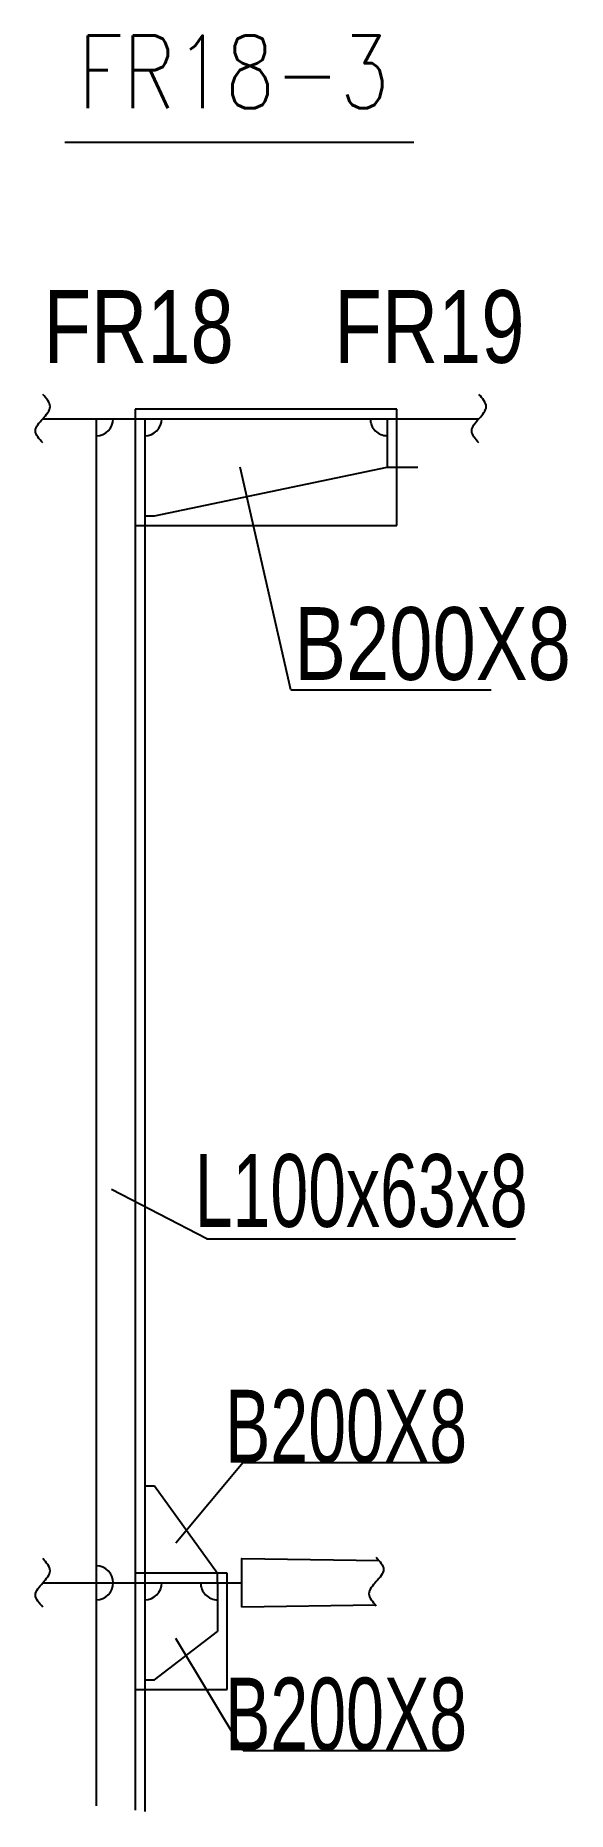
# Model space of a CAD drawing. Header units: millimetres. Extents: x -287091 to -285993, y -50581 to -46920.
import ezdxf
from ezdxf.enums import TextEntityAlignment as Align

# ---------------------------------------------------------------- set-up
doc = ezdxf.new("R2010")
doc.units = ezdxf.units.MM
doc.header["$LTSCALE"] = 50
for name, color, linetype in [('Braket', 30, 'Continuous'), ('Plate_Visible', 3, 'Continuous'), ('qwhite', 7, 'Continuous'), ('TEXT', 4, 'Continuous')]:
    doc.layers.add(name, color=color, linetype=linetype)
doc.styles.add('JNRD_E1', font='romans.shx', dxfattribs={"width": 0.8})
doc.styles.add('MARIC', font='short.shx', dxfattribs={"width": 0.7, "bigfont": 'hzdx.shx'})
doc.styles.add('ST', font='short.shx', dxfattribs={"width": 0.8, "height": 150, "bigfont": 'js64f.shx'})

# ---------------------------------------------------------------- blocks, each defined once
blk = doc.blocks.new('L100')
at = {"color": 3}
blk.add_lwpolyline([(0, 0), (0, -100), (63, -100)], dxfattribs=at)
blk = doc.blocks.new('plt & sti_mark_q')
at = {"layer": 'qwhite'}
blk.add_line((-637.5, 0), (637.5, 0), dxfattribs=at)
at = {"layer": 'qwhite', "style": 'MARIC', "width": 0.7}
for tag, p in [('PLT', (0, 200)), ('STI', (0, -200))]:
    blk.add_attdef(tag, text='', height=300, dxfattribs=at).set_placement(p, align=Align.MIDDLE)
blk = doc.blocks.new('S')
at = {"color": 0, "lineweight": -2}
blk.add_open_spline([(0, -50), (-7.5, -41.7), (-22.5, -25), (0, 0), (22.5, 25), (7.5, 41.7), (0, 50)], degree=3, dxfattribs=at)
blk = doc.blocks.new('bktaxbbb')
at = {"layer": 'qwhite'}
blk.add_line((-212.5, 0), (212.5, 0), dxfattribs=at)
at = {"layer": 'qwhite', "style": 'MARIC', "width": 0.85}
for tag, p in [('PLT', (0, 100)), ('STI', (0, -100))]:
    blk.add_attdef(tag, text='', height=150, dxfattribs=at).set_placement(p, align=Align.MIDDLE)

msp = doc.modelspace()

# ---------------------------------------------------------------- linework, layer by layer
for p, q in [((-286885, -47710), (-286885, -50579)), ((-286865, -47710), (-286865, -50581.4)), ((-286845, -47910), (-286364.7, -47810)), ((-286563.6, -48268.9), (-286668.3, -47810)), ((-286865, -47910), (-286845, -47910)), ((-286737.3, -49401.1), (-286933.5, -49299.4)), ((-286845, -50310), (-286714.7, -50210)), ((-286865, -50310), (-286845, -50310))]:
    msp.add_line(p, q)
at = {"color": 0}
for p, q in [((-286563.6, -48268.9), (-286150, -48268.9)), ((-286662.2, -49861.9), (-286800.9, -50027.9)), ((-286865, -49910), (-286845, -49910)), ((-286845, -49910), (-286714.7, -50090)), ((-286714.7, -50110), (-286714.7, -50090)), ((-286662.2, -50455.4), (-286800.9, -50224.6))]:
    msp.add_line(p, q, dxfattribs=at)
at = {"color": 3}
msp.add_line((-286714.7, -50110), (-286714.7, -50210), dxfattribs=at)
for points in [[(-286664.7, -50160), (-286664.7, -50060), (-286381.5, -50064.1)], [(-286388.7, -50156), (-286664.7, -50160)]]:
    msp.add_lwpolyline(points)
for centre, start, end in [((-286965, -47710), 270, 0), ((-286865, -47710), 270, 0), ((-286364.7, -47710), 179.9926, 270), ((-286965, -50110), 270, 90), ((-286865, -50110), 270, 0), ((-286714.7, -50110), 179.9926, 270)]:
    msp.add_arc(centre, 35, start, end)
at = {"layer": 'Braket'}
for p, q in [((-286344.7, -47690), (-286885, -47690)), ((-286885, -47690), (-286885, -47930)), ((-286344.7, -47930), (-286344.7, -47690)), ((-286885, -47930), (-286344.7, -47930)), ((-286694.7, -50090), (-286885, -50090)), ((-286885, -50090), (-286885, -50330)), ((-286694.7, -50330), (-286694.7, -50090)), ((-286885, -50330), (-286694.7, -50330))]:
    msp.add_line(p, q, dxfattribs=at)
at = {"layer": 'Plate_Visible'}
for p, q in [((-287075.5, -47710), (-286175.4, -47710)), ((-286965, -47710), (-286965, -50569.7)), ((-287075.5, -50110), (-286664.7, -50110))]:
    msp.add_line(p, q, dxfattribs=at)
at = {"layer": 'TEXT', "color": 3, "linetype": 'Continuous'}
msp.add_line((-287030, -47140), (-286310, -47140), dxfattribs=at)

# ---------------------------------------------------------------- block references
for name, p in [('S', (-287075.5, -47710)), ('S', (-286175.4, -47710)), ('L100', (-286364.7, -47710)), ('S', (-287075.5, -50110))]:
    msp.add_blockref(name, p)
at = {"rotation": 180}
msp.add_blockref('S', (-286387.4, -50107.4), dxfattribs=at)
at = {"layer": 'qwhite'}
ref = msp.add_blockref('plt & sti_mark_q', (-286418.6, -49401.1), dxfattribs=dict(at, xscale=0.5, yscale=0.5, zscale=0.5))
ref.add_attrib('PLT', 'L100x63x8', dxfattribs={"height": 150, "style": 'MARIC', "width": 0.7}).set_placement((-286418.6, -49301.1), align=Align.MIDDLE)
ref = msp.add_blockref('bktaxbbb', (-286449.7, -49861.9), dxfattribs=at)
ref.add_attrib('PLT', 'B200X8', dxfattribs={"height": 150, "style": 'MARIC', "width": 0.7}).set_placement((-286449.7, -49786.9), align=Align.MIDDLE)
ref = msp.add_blockref('bktaxbbb', (-286449.7, -50455.4), dxfattribs=at)
ref.add_attrib('PLT', 'B200X8', dxfattribs={"height": 150, "style": 'MARIC', "width": 0.7}).set_placement((-286449.7, -50380.4), align=Align.MIDDLE)

# ---------------------------------------------------------------- texts
at = {"linetype": 'Continuous', "ltscale": 17.3749, "style": 'ST', "width": 0.8}
for s, p in [('FR18', (-287073.8, -47594.9)), ('FR19', (-286473.8, -47594.9)), ('B200X8', (-286556.8, -48248.5))]:
    msp.add_text(s, height=150, dxfattribs=at).set_placement(p)
at = {"layer": 'TEXT', "color": 3, "linetype": 'Continuous', "style": 'JNRD_E1', "width": 0.8}
msp.add_text('FR18-3', height=150, dxfattribs=at).set_placement((-287002.9, -47070))

doc.saveas('drawing.dxf')
